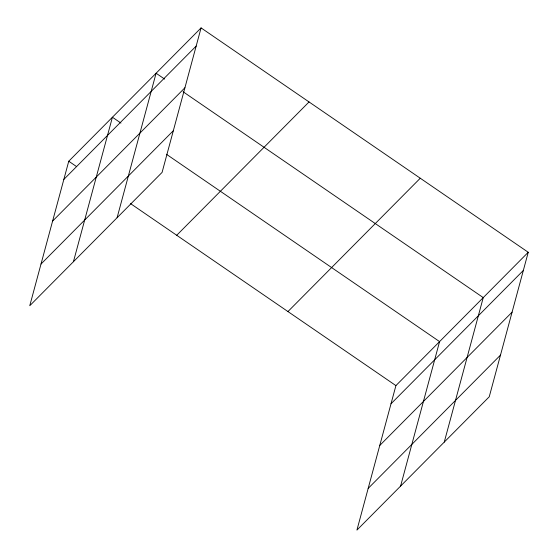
<?xml version="1.0" encoding="UTF-8"?>
<svg xmlns="http://www.w3.org/2000/svg" width="558" height="558" viewBox="0 0 558 558"><rect width="100%" height="100%" fill="white"/><g stroke="black" fill="none" stroke-linecap="round" stroke-linejoin="round"><path stroke-width="0.84" d="M201.075 27.9L68.753 161.227L29.762 305.721L162.085 172.394L201.075 27.9L528.238 252.279L489.247 396.773L356.925 530.1L395.915 385.606L528.238 252.279M73.433 261.723L112.416 117.229L120.94 123.074M117.096 217.725L156.087 73.231L164.61 79.076M400.588 486.102L439.578 341.608L166.403 154.252M444.259 442.103L483.242 297.609L183.08 91.742M63.849 179.404L196.172 46.077M52.598 221.087L184.921 87.759M41.013 264.039L173.336 130.712M176.719 235.274L309.041 101.947M287.949 311.559L420.272 178.232M391.005 403.783L523.334 270.449M379.761 445.465L512.084 312.138M368.168 488.417L500.498 355.083M68.753 161.227L76.565 166.584M130.544 203.607L395.915 385.606"/></g></svg>
